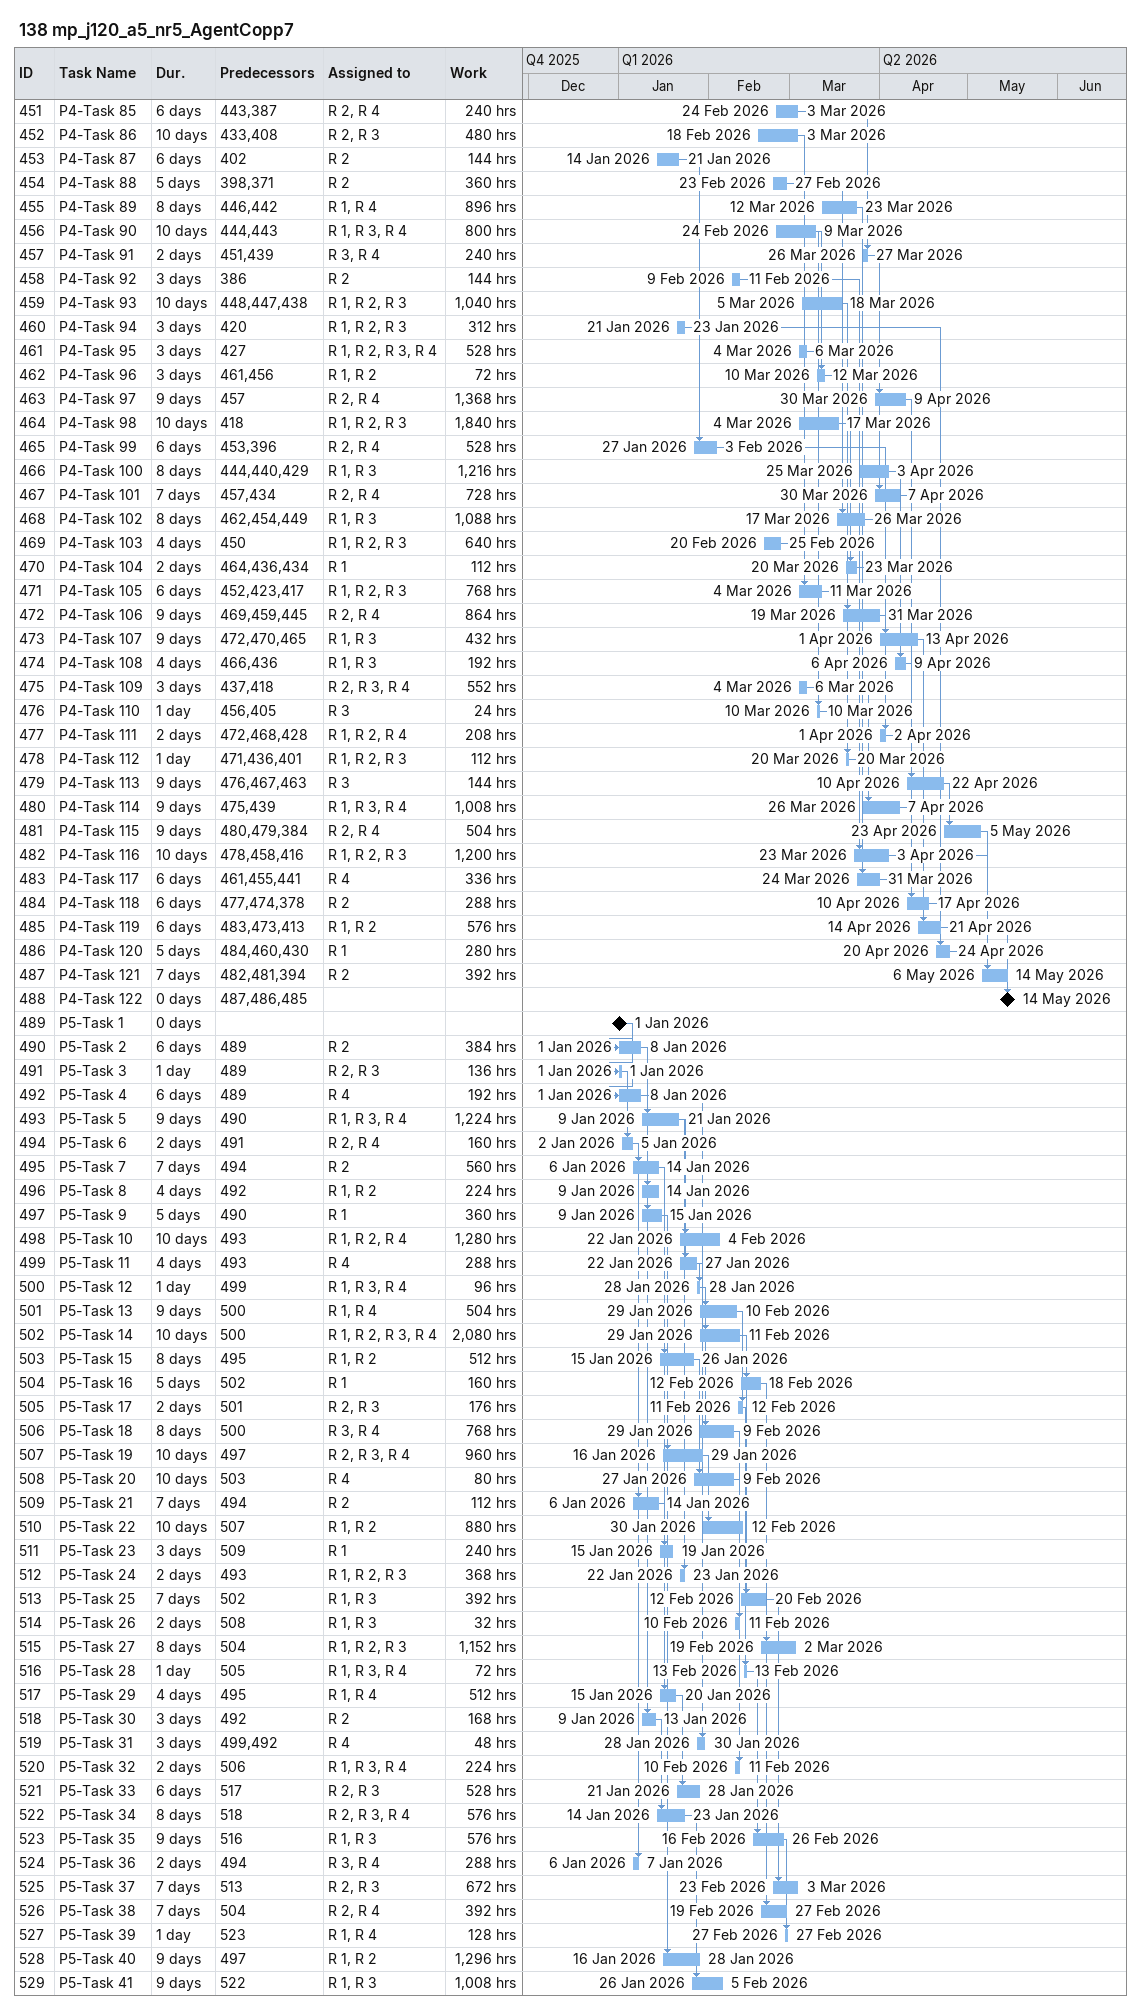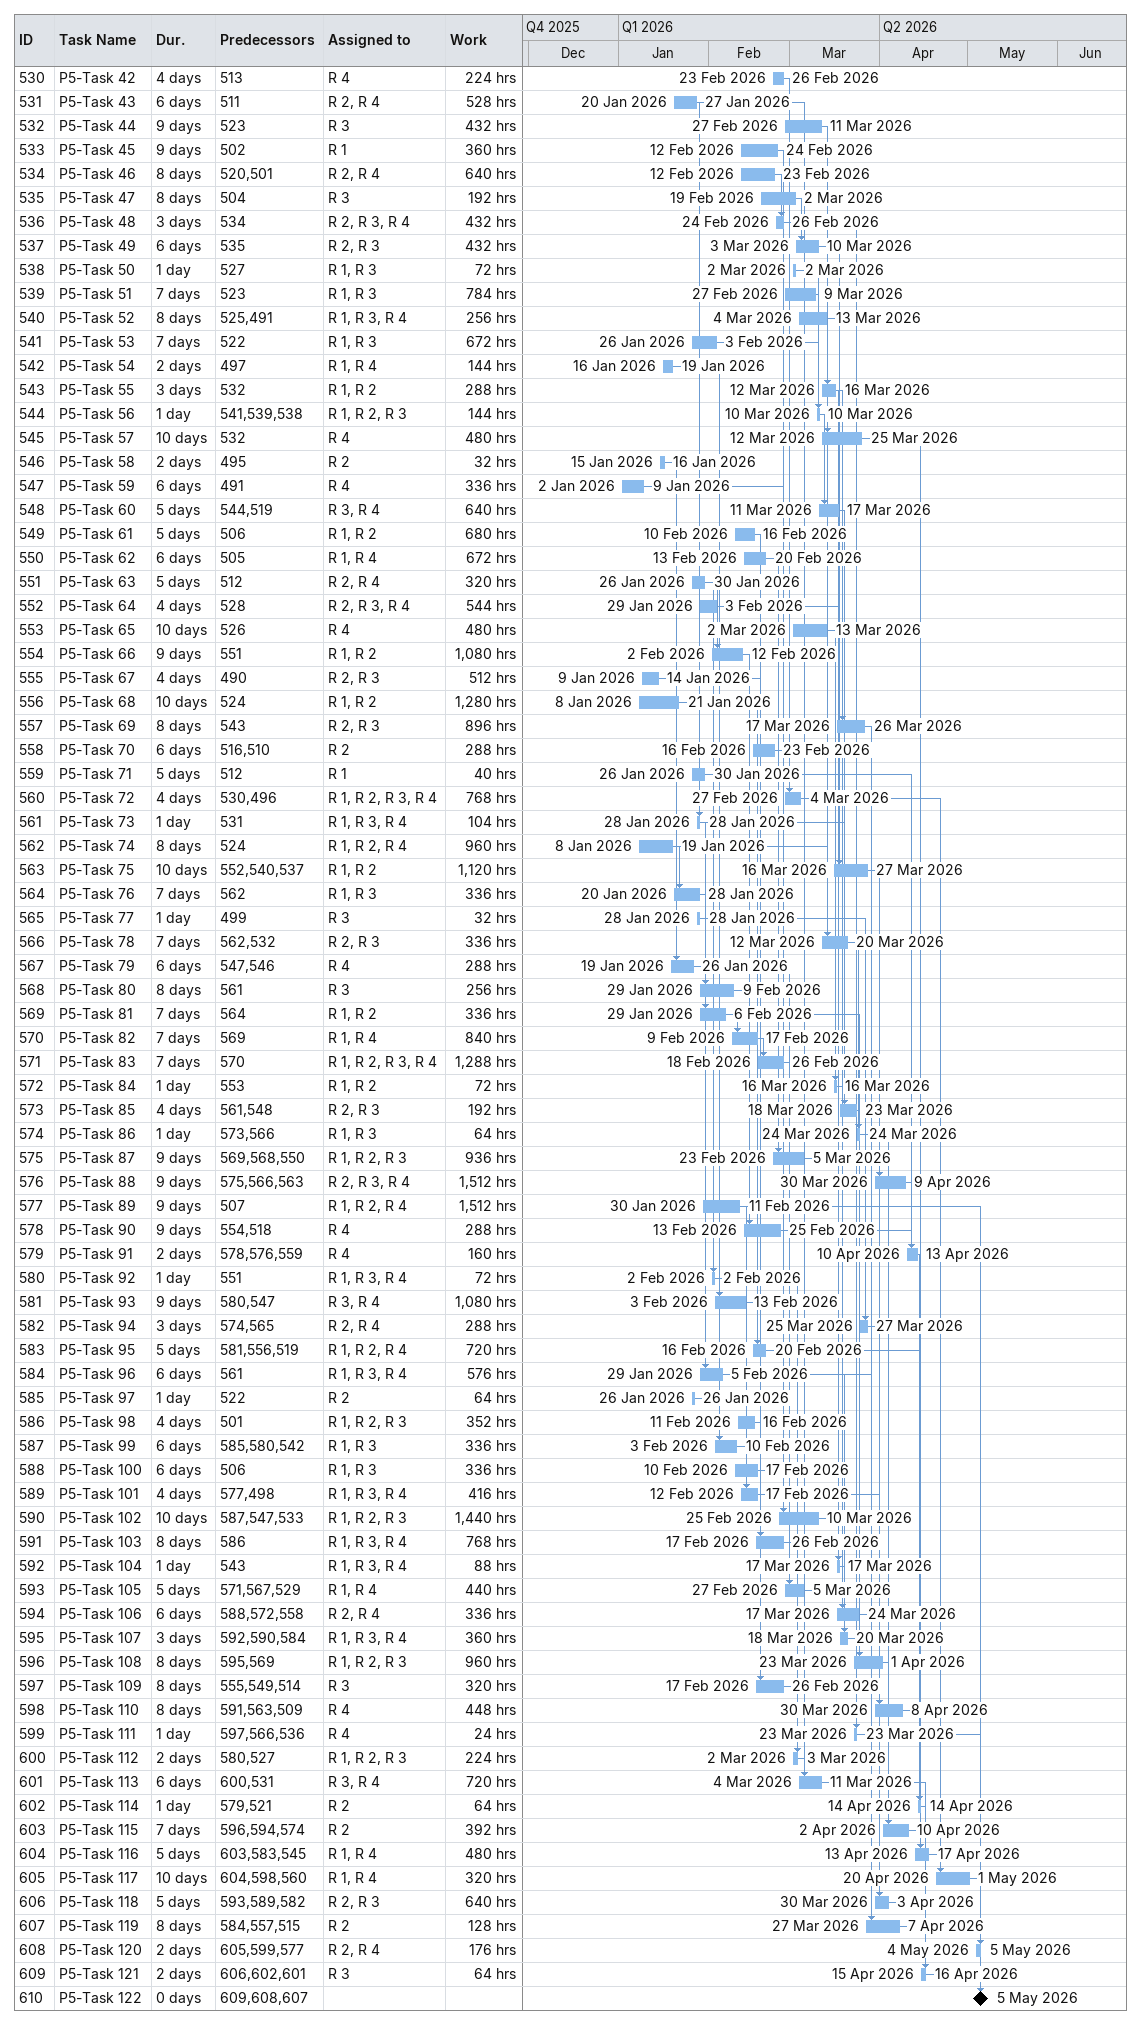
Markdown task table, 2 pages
138 mp_j120_a5_nr5_AgentCopp7

| ID | Task | Duration | Start | Finish | Predecessors | Resources | Work (h) |
|---|---|---|---|---|---|---|---|
| 451 | P4-Task 85 | 6d | 2026-02-24 | 2026-03-03 | 443, 387 | R 2, R 4 | 240 |
| 452 | P4-Task 86 | 10d | 2026-02-18 | 2026-03-03 | 433, 408 | R 2, R 3 | 480 |
| 453 | P4-Task 87 | 6d | 2026-01-14 | 2026-01-21 | 402 | R 2 | 144 |
| 454 | P4-Task 88 | 5d | 2026-02-23 | 2026-02-27 | 398, 371 | R 2 | 360 |
| 455 | P4-Task 89 | 8d | 2026-03-12 | 2026-03-23 | 446, 442 | R 1, R 4 | 896 |
| 456 | P4-Task 90 | 10d | 2026-02-24 | 2026-03-09 | 444, 443 | R 1, R 3, R 4 | 800 |
| 457 | P4-Task 91 | 2d | 2026-03-26 | 2026-03-27 | 451, 439 | R 3, R 4 | 240 |
| 458 | P4-Task 92 | 3d | 2026-02-09 | 2026-02-11 | 386 | R 2 | 144 |
| 459 | P4-Task 93 | 10d | 2026-03-05 | 2026-03-18 | 448, 447, 438 | R 1, R 2, R 3 | 1040 |
| 460 | P4-Task 94 | 3d | 2026-01-21 | 2026-01-23 | 420 | R 1, R 2, R 3 | 312 |
| 461 | P4-Task 95 | 3d | 2026-03-04 | 2026-03-06 | 427 | R 1, R 2, R 3, R 4 | 528 |
| 462 | P4-Task 96 | 3d | 2026-03-10 | 2026-03-12 | 461, 456 | R 1, R 2 | 72 |
| 463 | P4-Task 97 | 9d | 2026-03-30 | 2026-04-09 | 457 | R 2, R 4 | 1368 |
| 464 | P4-Task 98 | 10d | 2026-03-04 | 2026-03-17 | 418 | R 1, R 2, R 3 | 1840 |
| 465 | P4-Task 99 | 6d | 2026-01-27 | 2026-02-03 | 453, 396 | R 2, R 4 | 528 |
| 466 | P4-Task 100 | 8d | 2026-03-25 | 2026-04-03 | 444, 440, 429 | R 1, R 3 | 1216 |
| 467 | P4-Task 101 | 7d | 2026-03-30 | 2026-04-07 | 457, 434 | R 2, R 4 | 728 |
| 468 | P4-Task 102 | 8d | 2026-03-17 | 2026-03-26 | 462, 454, 449 | R 1, R 3 | 1088 |
| 469 | P4-Task 103 | 4d | 2026-02-20 | 2026-02-25 | 450 | R 1, R 2, R 3 | 640 |
| 470 | P4-Task 104 | 2d | 2026-03-20 | 2026-03-23 | 464, 436, 434 | R 1 | 112 |
| 471 | P4-Task 105 | 6d | 2026-03-04 | 2026-03-11 | 452, 423, 417 | R 1, R 2, R 3 | 768 |
| 472 | P4-Task 106 | 9d | 2026-03-19 | 2026-03-31 | 469, 459, 445 | R 2, R 4 | 864 |
| 473 | P4-Task 107 | 9d | 2026-04-01 | 2026-04-13 | 472, 470, 465 | R 1, R 3 | 432 |
| 474 | P4-Task 108 | 4d | 2026-04-06 | 2026-04-09 | 466, 436 | R 1, R 3 | 192 |
| 475 | P4-Task 109 | 3d | 2026-03-04 | 2026-03-06 | 437, 418 | R 2, R 3, R 4 | 552 |
| 476 | P4-Task 110 | 1d | 2026-03-10 | 2026-03-10 | 456, 405 | R 3 | 24 |
| 477 | P4-Task 111 | 2d | 2026-04-01 | 2026-04-02 | 472, 468, 428 | R 1, R 2, R 4 | 208 |
| 478 | P4-Task 112 | 1d | 2026-03-20 | 2026-03-20 | 471, 436, 401 | R 1, R 2, R 3 | 112 |
| 479 | P4-Task 113 | 9d | 2026-04-10 | 2026-04-22 | 476, 467, 463 | R 3 | 144 |
| 480 | P4-Task 114 | 9d | 2026-03-26 | 2026-04-07 | 475, 439 | R 1, R 3, R 4 | 1008 |
| 481 | P4-Task 115 | 9d | 2026-04-23 | 2026-05-05 | 480, 479, 384 | R 2, R 4 | 504 |
| 482 | P4-Task 116 | 10d | 2026-03-23 | 2026-04-03 | 478, 458, 416 | R 1, R 2, R 3 | 1200 |
| 483 | P4-Task 117 | 6d | 2026-03-24 | 2026-03-31 | 461, 455, 441 | R 4 | 336 |
| 484 | P4-Task 118 | 6d | 2026-04-10 | 2026-04-17 | 477, 474, 378 | R 2 | 288 |
| 485 | P4-Task 119 | 6d | 2026-04-14 | 2026-04-21 | 483, 473, 413 | R 1, R 2 | 576 |
| 486 | P4-Task 120 | 5d | 2026-04-20 | 2026-04-24 | 484, 460, 430 | R 1 | 280 |
| 487 | P4-Task 121 | 7d | 2026-05-06 | 2026-05-14 | 482, 481, 394 | R 2 | 392 |
| 488 | P4-Task 122 | 0d | 2026-05-14 | 2026-05-14 | 487, 486, 485 |  |  |
| 489 | P5-Task 1 | 0d | 2026-01-01 | 2026-01-01 |  |  |  |
| 490 | P5-Task 2 | 6d | 2026-01-01 | 2026-01-08 | 489 | R 2 | 384 |
| 491 | P5-Task 3 | 1d | 2026-01-01 | 2026-01-01 | 489 | R 2, R 3 | 136 |
| 492 | P5-Task 4 | 6d | 2026-01-01 | 2026-01-08 | 489 | R 4 | 192 |
| 493 | P5-Task 5 | 9d | 2026-01-09 | 2026-01-21 | 490 | R 1, R 3, R 4 | 1224 |
| 494 | P5-Task 6 | 2d | 2026-01-02 | 2026-01-05 | 491 | R 2, R 4 | 160 |
| 495 | P5-Task 7 | 7d | 2026-01-06 | 2026-01-14 | 494 | R 2 | 560 |
| 496 | P5-Task 8 | 4d | 2026-01-09 | 2026-01-14 | 492 | R 1, R 2 | 224 |
| 497 | P5-Task 9 | 5d | 2026-01-09 | 2026-01-15 | 490 | R 1 | 360 |
| 498 | P5-Task 10 | 10d | 2026-01-22 | 2026-02-04 | 493 | R 1, R 2, R 4 | 1280 |
| 499 | P5-Task 11 | 4d | 2026-01-22 | 2026-01-27 | 493 | R 4 | 288 |
| 500 | P5-Task 12 | 1d | 2026-01-28 | 2026-01-28 | 499 | R 1, R 3, R 4 | 96 |
| 501 | P5-Task 13 | 9d | 2026-01-29 | 2026-02-10 | 500 | R 1, R 4 | 504 |
| 502 | P5-Task 14 | 10d | 2026-01-29 | 2026-02-11 | 500 | R 1, R 2, R 3, R 4 | 2080 |
| 503 | P5-Task 15 | 8d | 2026-01-15 | 2026-01-26 | 495 | R 1, R 2 | 512 |
| 504 | P5-Task 16 | 5d | 2026-02-12 | 2026-02-18 | 502 | R 1 | 160 |
| 505 | P5-Task 17 | 2d | 2026-02-11 | 2026-02-12 | 501 | R 2, R 3 | 176 |
| 506 | P5-Task 18 | 8d | 2026-01-29 | 2026-02-09 | 500 | R 3, R 4 | 768 |
| 507 | P5-Task 19 | 10d | 2026-01-16 | 2026-01-29 | 497 | R 2, R 3, R 4 | 960 |
| 508 | P5-Task 20 | 10d | 2026-01-27 | 2026-02-09 | 503 | R 4 | 80 |
| 509 | P5-Task 21 | 7d | 2026-01-06 | 2026-01-14 | 494 | R 2 | 112 |
| 510 | P5-Task 22 | 10d | 2026-01-30 | 2026-02-12 | 507 | R 1, R 2 | 880 |
| 511 | P5-Task 23 | 3d | 2026-01-15 | 2026-01-19 | 509 | R 1 | 240 |
| 512 | P5-Task 24 | 2d | 2026-01-22 | 2026-01-23 | 493 | R 1, R 2, R 3 | 368 |
| 513 | P5-Task 25 | 7d | 2026-02-12 | 2026-02-20 | 502 | R 1, R 3 | 392 |
| 514 | P5-Task 26 | 2d | 2026-02-10 | 2026-02-11 | 508 | R 1, R 3 | 32 |
| 515 | P5-Task 27 | 8d | 2026-02-19 | 2026-03-02 | 504 | R 1, R 2, R 3 | 1152 |
| 516 | P5-Task 28 | 1d | 2026-02-13 | 2026-02-13 | 505 | R 1, R 3, R 4 | 72 |
| 517 | P5-Task 29 | 4d | 2026-01-15 | 2026-01-20 | 495 | R 1, R 4 | 512 |
| 518 | P5-Task 30 | 3d | 2026-01-09 | 2026-01-13 | 492 | R 2 | 168 |
| 519 | P5-Task 31 | 3d | 2026-01-28 | 2026-01-30 | 499, 492 | R 4 | 48 |
| 520 | P5-Task 32 | 2d | 2026-02-10 | 2026-02-11 | 506 | R 1, R 3, R 4 | 224 |
| 521 | P5-Task 33 | 6d | 2026-01-21 | 2026-01-28 | 517 | R 2, R 3 | 528 |
| 522 | P5-Task 34 | 8d | 2026-01-14 | 2026-01-23 | 518 | R 2, R 3, R 4 | 576 |
| 523 | P5-Task 35 | 9d | 2026-02-16 | 2026-02-26 | 516 | R 1, R 3 | 576 |
| 524 | P5-Task 36 | 2d | 2026-01-06 | 2026-01-07 | 494 | R 3, R 4 | 288 |
| 525 | P5-Task 37 | 7d | 2026-02-23 | 2026-03-03 | 513 | R 2, R 3 | 672 |
| 526 | P5-Task 38 | 7d | 2026-02-19 | 2026-02-27 | 504 | R 2, R 4 | 392 |
| 527 | P5-Task 39 | 1d | 2026-02-27 | 2026-02-27 | 523 | R 1, R 4 | 128 |
| 528 | P5-Task 40 | 9d | 2026-01-16 | 2026-01-28 | 497 | R 1, R 2 | 1296 |
| 529 | P5-Task 41 | 9d | 2026-01-26 | 2026-02-05 | 522 | R 1, R 3 | 1008 |
| 530 | P5-Task 42 | 4d | 2026-02-23 | 2026-02-26 | 513 | R 4 | 224 |
| 531 | P5-Task 43 | 6d | 2026-01-20 | 2026-01-27 | 511 | R 2, R 4 | 528 |
| 532 | P5-Task 44 | 9d | 2026-02-27 | 2026-03-11 | 523 | R 3 | 432 |
| 533 | P5-Task 45 | 9d | 2026-02-12 | 2026-02-24 | 502 | R 1 | 360 |
| 534 | P5-Task 46 | 8d | 2026-02-12 | 2026-02-23 | 520, 501 | R 2, R 4 | 640 |
| 535 | P5-Task 47 | 8d | 2026-02-19 | 2026-03-02 | 504 | R 3 | 192 |
| 536 | P5-Task 48 | 3d | 2026-02-24 | 2026-02-26 | 534 | R 2, R 3, R 4 | 432 |
| 537 | P5-Task 49 | 6d | 2026-03-03 | 2026-03-10 | 535 | R 2, R 3 | 432 |
| 538 | P5-Task 50 | 1d | 2026-03-02 | 2026-03-02 | 527 | R 1, R 3 | 72 |
| 539 | P5-Task 51 | 7d | 2026-02-27 | 2026-03-09 | 523 | R 1, R 3 | 784 |
| 540 | P5-Task 52 | 8d | 2026-03-04 | 2026-03-13 | 525, 491 | R 1, R 3, R 4 | 256 |
| 541 | P5-Task 53 | 7d | 2026-01-26 | 2026-02-03 | 522 | R 1, R 3 | 672 |
| 542 | P5-Task 54 | 2d | 2026-01-16 | 2026-01-19 | 497 | R 1, R 4 | 144 |
| 543 | P5-Task 55 | 3d | 2026-03-12 | 2026-03-16 | 532 | R 1, R 2 | 288 |
| 544 | P5-Task 56 | 1d | 2026-03-10 | 2026-03-10 | 541, 539, 538 | R 1, R 2, R 3 | 144 |
| 545 | P5-Task 57 | 10d | 2026-03-12 | 2026-03-25 | 532 | R 4 | 480 |
| 546 | P5-Task 58 | 2d | 2026-01-15 | 2026-01-16 | 495 | R 2 | 32 |
| 547 | P5-Task 59 | 6d | 2026-01-02 | 2026-01-09 | 491 | R 4 | 336 |
| 548 | P5-Task 60 | 5d | 2026-03-11 | 2026-03-17 | 544, 519 | R 3, R 4 | 640 |
| 549 | P5-Task 61 | 5d | 2026-02-10 | 2026-02-16 | 506 | R 1, R 2 | 680 |
| 550 | P5-Task 62 | 6d | 2026-02-13 | 2026-02-20 | 505 | R 1, R 4 | 672 |
| 551 | P5-Task 63 | 5d | 2026-01-26 | 2026-01-30 | 512 | R 2, R 4 | 320 |
| 552 | P5-Task 64 | 4d | 2026-01-29 | 2026-02-03 | 528 | R 2, R 3, R 4 | 544 |
| 553 | P5-Task 65 | 10d | 2026-03-02 | 2026-03-13 | 526 | R 4 | 480 |
| 554 | P5-Task 66 | 9d | 2026-02-02 | 2026-02-12 | 551 | R 1, R 2 | 1080 |
| 555 | P5-Task 67 | 4d | 2026-01-09 | 2026-01-14 | 490 | R 2, R 3 | 512 |
| 556 | P5-Task 68 | 10d | 2026-01-08 | 2026-01-21 | 524 | R 1, R 2 | 1280 |
| 557 | P5-Task 69 | 8d | 2026-03-17 | 2026-03-26 | 543 | R 2, R 3 | 896 |
| 558 | P5-Task 70 | 6d | 2026-02-16 | 2026-02-23 | 516, 510 | R 2 | 288 |
| 559 | P5-Task 71 | 5d | 2026-01-26 | 2026-01-30 | 512 | R 1 | 40 |
| 560 | P5-Task 72 | 4d | 2026-02-27 | 2026-03-04 | 530, 496 | R 1, R 2, R 3, R 4 | 768 |
| 561 | P5-Task 73 | 1d | 2026-01-28 | 2026-01-28 | 531 | R 1, R 3, R 4 | 104 |
| 562 | P5-Task 74 | 8d | 2026-01-08 | 2026-01-19 | 524 | R 1, R 2, R 4 | 960 |
| 563 | P5-Task 75 | 10d | 2026-03-16 | 2026-03-27 | 552, 540, 537 | R 1, R 2 | 1120 |
| 564 | P5-Task 76 | 7d | 2026-01-20 | 2026-01-28 | 562 | R 1, R 3 | 336 |
| 565 | P5-Task 77 | 1d | 2026-01-28 | 2026-01-28 | 499 | R 3 | 32 |
| 566 | P5-Task 78 | 7d | 2026-03-12 | 2026-03-20 | 562, 532 | R 2, R 3 | 336 |
| 567 | P5-Task 79 | 6d | 2026-01-19 | 2026-01-26 | 547, 546 | R 4 | 288 |
| 568 | P5-Task 80 | 8d | 2026-01-29 | 2026-02-09 | 561 | R 3 | 256 |
| 569 | P5-Task 81 | 7d | 2026-01-29 | 2026-02-06 | 564 | R 1, R 2 | 336 |
| 570 | P5-Task 82 | 7d | 2026-02-09 | 2026-02-17 | 569 | R 1, R 4 | 840 |
| 571 | P5-Task 83 | 7d | 2026-02-18 | 2026-02-26 | 570 | R 1, R 2, R 3, R 4 | 1288 |
| 572 | P5-Task 84 | 1d | 2026-03-16 | 2026-03-16 | 553 | R 1, R 2 | 72 |
| 573 | P5-Task 85 | 4d | 2026-03-18 | 2026-03-23 | 561, 548 | R 2, R 3 | 192 |
| 574 | P5-Task 86 | 1d | 2026-03-24 | 2026-03-24 | 573, 566 | R 1, R 3 | 64 |
| 575 | P5-Task 87 | 9d | 2026-02-23 | 2026-03-05 | 569, 568, 550 | R 1, R 2, R 3 | 936 |
| 576 | P5-Task 88 | 9d | 2026-03-30 | 2026-04-09 | 575, 566, 563 | R 2, R 3, R 4 | 1512 |
| 577 | P5-Task 89 | 9d | 2026-01-30 | 2026-02-11 | 507 | R 1, R 2, R 4 | 1512 |
| 578 | P5-Task 90 | 9d | 2026-02-13 | 2026-02-25 | 554, 518 | R 4 | 288 |
| 579 | P5-Task 91 | 2d | 2026-04-10 | 2026-04-13 | 578, 576, 559 | R 4 | 160 |
| 580 | P5-Task 92 | 1d | 2026-02-02 | 2026-02-02 | 551 | R 1, R 3, R 4 | 72 |
| 581 | P5-Task 93 | 9d | 2026-02-03 | 2026-02-13 | 580, 547 | R 3, R 4 | 1080 |
| 582 | P5-Task 94 | 3d | 2026-03-25 | 2026-03-27 | 574, 565 | R 2, R 4 | 288 |
| 583 | P5-Task 95 | 5d | 2026-02-16 | 2026-02-20 | 581, 556, 519 | R 1, R 2, R 4 | 720 |
| 584 | P5-Task 96 | 6d | 2026-01-29 | 2026-02-05 | 561 | R 1, R 3, R 4 | 576 |
| 585 | P5-Task 97 | 1d | 2026-01-26 | 2026-01-26 | 522 | R 2 | 64 |
| 586 | P5-Task 98 | 4d | 2026-02-11 | 2026-02-16 | 501 | R 1, R 2, R 3 | 352 |
| 587 | P5-Task 99 | 6d | 2026-02-03 | 2026-02-10 | 585, 580, 542 | R 1, R 3 | 336 |
| 588 | P5-Task 100 | 6d | 2026-02-10 | 2026-02-17 | 506 | R 1, R 3 | 336 |
| 589 | P5-Task 101 | 4d | 2026-02-12 | 2026-02-17 | 577, 498 | R 1, R 3, R 4 | 416 |
| 590 | P5-Task 102 | 10d | 2026-02-25 | 2026-03-10 | 587, 547, 533 | R 1, R 2, R 3 | 1440 |
| 591 | P5-Task 103 | 8d | 2026-02-17 | 2026-02-26 | 586 | R 1, R 3, R 4 | 768 |
| 592 | P5-Task 104 | 1d | 2026-03-17 | 2026-03-17 | 543 | R 1, R 3, R 4 | 88 |
| 593 | P5-Task 105 | 5d | 2026-02-27 | 2026-03-05 | 571, 567, 529 | R 1, R 4 | 440 |
| 594 | P5-Task 106 | 6d | 2026-03-17 | 2026-03-24 | 588, 572, 558 | R 2, R 4 | 336 |
| 595 | P5-Task 107 | 3d | 2026-03-18 | 2026-03-20 | 592, 590, 584 | R 1, R 3, R 4 | 360 |
| 596 | P5-Task 108 | 8d | 2026-03-23 | 2026-04-01 | 595, 569 | R 1, R 2, R 3 | 960 |
| 597 | P5-Task 109 | 8d | 2026-02-17 | 2026-02-26 | 555, 549, 514 | R 3 | 320 |
| 598 | P5-Task 110 | 8d | 2026-03-30 | 2026-04-08 | 591, 563, 509 | R 4 | 448 |
| 599 | P5-Task 111 | 1d | 2026-03-23 | 2026-03-23 | 597, 566, 536 | R 4 | 24 |
| 600 | P5-Task 112 | 2d | 2026-03-02 | 2026-03-03 | 580, 527 | R 1, R 2, R 3 | 224 |
| 601 | P5-Task 113 | 6d | 2026-03-04 | 2026-03-11 | 600, 531 | R 3, R 4 | 720 |
| 602 | P5-Task 114 | 1d | 2026-04-14 | 2026-04-14 | 579, 521 | R 2 | 64 |
| 603 | P5-Task 115 | 7d | 2026-04-02 | 2026-04-10 | 596, 594, 574 | R 2 | 392 |
| 604 | P5-Task 116 | 5d | 2026-04-13 | 2026-04-17 | 603, 583, 545 | R 1, R 4 | 480 |
| 605 | P5-Task 117 | 10d | 2026-04-20 | 2026-05-01 | 604, 598, 560 | R 1, R 4 | 320 |
| 606 | P5-Task 118 | 5d | 2026-03-30 | 2026-04-03 | 593, 589, 582 | R 2, R 3 | 640 |
| 607 | P5-Task 119 | 8d | 2026-03-27 | 2026-04-07 | 584, 557, 515 | R 2 | 128 |
| 608 | P5-Task 120 | 2d | 2026-05-04 | 2026-05-05 | 605, 599, 577 | R 2, R 4 | 176 |
| 609 | P5-Task 121 | 2d | 2026-04-15 | 2026-04-16 | 606, 602, 601 | R 3 | 64 |
| 610 | P5-Task 122 | 0d | 2026-05-05 | 2026-05-05 | 609, 608, 607 |  |  |
